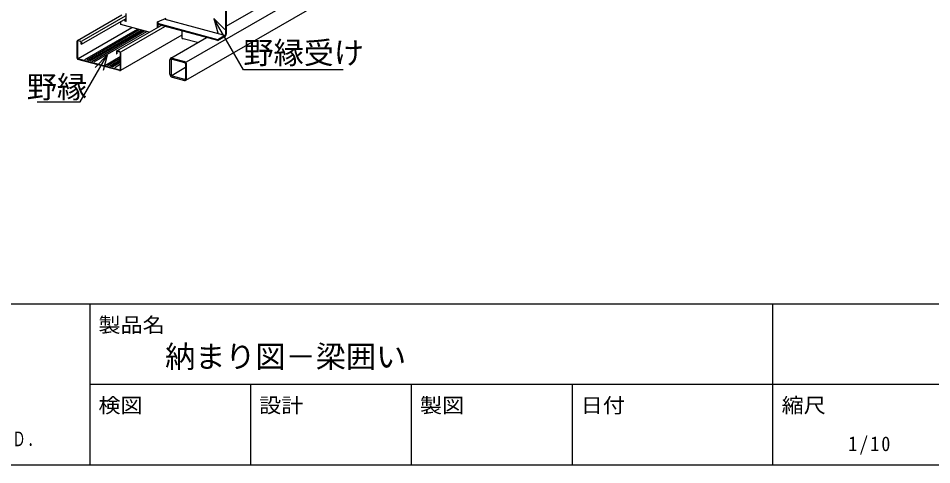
# Model space of a CAD drawing. Units: millimetres, scale not verified. Extents: x -1375 to 1375, y -973 to 950.
# Drawn here: x -6 to 903, y -950 to -505 of the extents above; entities that cross this region are included whole.
import ezdxf
from ezdxf.enums import TextEntityAlignment as Align

# ---------------------------------------------------------------- set-up
doc = ezdxf.new("R2010")
doc.units = ezdxf.units.MM
doc.header["$LTSCALE"] = 10
for name, color, linetype in [('1-1_中線', 7, 'Continuous'), ('1-2_太線１', 2, 'Continuous'), ('1-3_太線２', 3, 'Continuous'), ('1-4_細線', 4, 'Continuous'), ('1-6_文字', 4, 'Continuous'), ('1-A_中線', 7, 'Continuous'), ('F-3_太線２', 7, 'Continuous'), ('F-5_固定文字', 7, 'Continuous'), ('F-6_文字', 4, 'Continuous')]:
    doc.layers.add(name, color=color, linetype=linetype)
doc.styles.add('ＭＳ ゴシック', font='')
doc.styles.get('ＭＳ ゴシック').set_extended_font_data('MS Gothic')

msp = doc.modelspace()

# ---------------------------------------------------------------- linework, layer by layer
at = {"layer": '1-1_中線'}
for p, q in [((52.43, -527.32), (96.56, -501.85)), ((56.43, -531.2), (100.78, -505.59)), ((91.55, -537.8), (135.68, -512.33)), ((156.23, -517.84), (156.23, -524.6)), ((156.23, -522.15), (95.19, -557.39)), ((172.06, -529.55), (157.57, -525.67))]:
    msp.add_line(p, q, dxfattribs=at)
msp.add_ellipse((159.78, -524.39), major_axis=(3.56, 0.26), ratio=0.410193, start_param=3.111792, end_param=4.009706, dxfattribs=at)
at = {"layer": '1-2_太線１', "color": 7}
for p, q in [((160.18, -567.01), (780.04, -209.14)), ((200.42, -513.17), (654.08, -251.25)), ((145.37, -544.96), (180.9, -524.45))]:
    msp.add_line(p, q, dxfattribs=at)
at = {"layer": '1-2_太線１'}
for p, q in [((146.58, -544.82), (158.98, -548.15)), ((144.52, -560.87), (144.52, -546.67)), ((145.55, -546.95), (145.55, -561.15)), ((146.58, -546.02), (158.98, -549.35)), ((160, -550.67), (160, -565.17)), ((161.03, -565.3), (161.03, -551.1)), ((146.58, -562.62), (158.98, -565.95)), ((146.58, -563.82), (158.98, -567.15))]:
    msp.add_line(p, q, dxfattribs=at)
for centre, major_axis, start_param, end_param in [((146.58, -547.22), (-1.11, 2.32), 5.714031, 7.284827), ((146.58, -547.22), (-0.55, 1.16), 5.714031, 7.284827), ((158.98, -550.55), (-1.11, 2.32), 4.143234, 5.714031), ((158.98, -550.55), (-0.55, 1.16), 4.271875, 5.714031), ((146.58, -561.42), (-1.11, 2.32), 1.001642, 2.572438), ((146.58, -561.42), (-0.55, 1.16), 1.001642, 2.572438), ((158.98, -564.75), (-0.55, 1.16), 2.572438, 4.014593), ((158.98, -564.75), (-1.11, 2.32), 2.572438, 4.143234)]:
    msp.add_ellipse(centre, major_axis=major_axis, ratio=0.747517, start_param=start_param, end_param=end_param, dxfattribs=at)
at = {"layer": '1-3_太線２'}
for p, q in [((52.95, -527.27), (55.56, -527.97)), ((52.08, -545.03), (52.08, -528.03)), ((52.51, -528.15), (52.51, -545.15)), ((55.56, -528.47), (52.95, -527.77)), ((55.99, -531.08), (55.99, -529.08)), ((56.43, -531.2), (55.99, -531.08)), ((56.43, -529.2), (56.43, -531.2)), ((91.2, -538.52), (91.2, -540.52)), ((91.2, -540.52), (91.63, -540.63)), ((91.63, -538.63), (91.63, -540.63)), ((94.68, -538.45), (92.07, -537.75)), ((94.68, -538.95), (92.07, -538.25)), ((95.11, -539.56), (95.11, -556.56)), ((95.55, -556.68), (95.55, -539.68)), ((94.68, -556.95), (52.95, -545.77)), ((94.55, -557.41), (52.95, -546.27))]:
    msp.add_line(p, q, dxfattribs=at)
for centre, major_axis, start_param, end_param in [((52.95, -528.27), (-0.485, 0.96), 5.691408, 7.262205), ((52.95, -528.27), (0.242, -0.48), 2.549816, 4.120612), ((55.56, -528.97), (-0.485, 0.96), 4.120612, 5.691408), ((55.56, -528.97), (0.242, -0.48), 0.97902, 2.549816), ((52.95, -545.27), (-0.485, 0.96), 0.97902, 2.549816), ((52.95, -545.27), (0.242, -0.48), 4.120612, 5.691408), ((92.07, -538.75), (-0.485, 0.96), 5.691408, 7.262205), ((92.07, -538.75), (0.242, -0.48), 2.549816, 4.120612), ((94.68, -539.45), (-0.485, 0.96), 4.120612, 5.691408), ((94.68, -539.45), (0.242, -0.48), 0.97902, 2.549816), ((94.68, -556.45), (0.242, -0.48), 5.691408, 7.262205), ((94.68, -556.45), (-0.485, 0.96), 2.549816, 4.120612)]:
    msp.add_ellipse(centre, major_axis=major_axis, ratio=0.751651, start_param=start_param, end_param=end_param, dxfattribs=at)
at = {"layer": '1-4_細線'}
for p, q in [((161.03, -548.7), (779.68, -191.52)), ((57.06, -527.83), (100.32, -502.86)), ((53.15, -545.28), (106.49, -514.49)), ((59.9, -546.26), (112.26, -516.03)), ((61.64, -546.73), (114, -516.5)), ((63.59, -547.25), (115.96, -517.02)), ((65.12, -547.66), (117.48, -517.43)), ((66.85, -548.13), (119.22, -517.9)), ((96.18, -538.32), (139.44, -513.34)), ((69.03, -548.71), (121.39, -518.48)), ((80.51, -551.79), (95.11, -543.36)), ((82.25, -552.25), (95.11, -544.83)), ((84.2, -552.78), (95.11, -546.48)), ((85.72, -553.18), (95.11, -547.76)), ((87.46, -553.65), (95.11, -549.23)), ((89.64, -554.23), (95.11, -551.07)), ((146.59, -561.75), (160, -554.01))]:
    msp.add_line(p, q, dxfattribs=at)
at = {"layer": '1-6_文字'}
for p, q in [((188.29, -505.4), (192.16, -519.85)), ((55.26, -588.56), (82.17, -541.94)), ((82.17, -541.94), (70, -554.11)), ((82.17, -541.94), (78.08, -557.23)), ((12.49, -588.56), (55.26, -588.56))]:
    msp.add_line(p, q, dxfattribs=at)
msp.add_lwpolyline([(316.9, -556.44), (217.76, -556.44), (188.29, -505.4), (199.22, -516.33)], dxfattribs=at)
at = {"layer": '1-A_中線'}
for p, q in [((199.84, -486.69), (199.84, -521.29)), ((200.42, -486.35), (200.42, -520.95)), ((192.11, -526.6), (132.5, -510.63)), ((192.11, -527.45), (132.5, -511.48)), ((199.25, -522.48), (192.11, -526.6)), ((192.11, -527.45), (199.25, -523.33)), ((192.11, -526.6), (192.11, -527.45))]:
    msp.add_line(p, q, dxfattribs=at)
at = {"layer": '1-A_中線', "color": 3}
for p, q in [((95.66, -511.58), (95.66, -508.55)), ((98.82, -506.72), (99.82, -508.2)), ((99.82, -508.2), (100.23, -507.96)), ((100.78, -508.46), (99.82, -508.2)), ((100.78, -508.46), (100.78, -500.46)), ((132.08, -508.84), (140.77, -505.17)), ((132.08, -514.41), (132.08, -508.84)), ((132.5, -508.67), (132.5, -514.17)), ((123.88, -519.14), (95.66, -511.58))]:
    msp.add_line(p, q, dxfattribs=at)
at = {"layer": '1-A_中線', "color": 4}
msp.add_line((197.9, -521.98), (138.61, -506.09), dxfattribs=at)
at = {"layer": '1-A_中線', "color": 3}
msp.add_lwpolyline([(99.24, -506.48), (100.23, -507.96), (100.78, -508.11)], dxfattribs=at)
at = {"layer": '1-A_中線'}
for major_axis in [(-0.64, -1.8), (-0.32, -0.898)]:
    msp.add_ellipse((199.25, -521.63), major_axis=major_axis, ratio=0.550454, start_param=0.573971, end_param=2.144768, dxfattribs=at)
at = {"layer": 'F-3_太線２', "color": 3}
for p, q in [((-1375.33, -789.5), (1374.67, -789.5)), ((64.67, -789.5), (64.67, -949.5)), ((-1375.33, -949.5), (1374.67, -949.5))]:
    msp.add_line(p, q, dxfattribs=at)
at = {"layer": 'F-3_太線２'}
for p, q in [((744.67, -949.5), (744.67, -789.5)), ((64.67, -869.5), (1374.67, -869.5)), ((224.67, -869.5), (224.67, -949.5)), ((384.67, -869.5), (384.67, -949.5)), ((544.67, -869.5), (544.67, -949.5))]:
    msp.add_line(p, q, dxfattribs=at)

# ---------------------------------------------------------------- texts
at = {"layer": '1-6_文字', "style": 'ＭＳ ゴシック'}
for s, p in [('野縁受け', (217.62, -557.23)), ('野縁', (1.99, -591.25))]:
    msp.add_text(s, height=21.99, dxfattribs=at).set_placement(p, align=Align.BOTTOM_LEFT)
at = {"layer": 'F-5_固定文字', "color": 4, "style": 'ＭＳ ゴシック', "width": 1.1}
for s, p in [('製品名', (73.3, -822.17)), ('検図', (73.3, -902.17)), ('設計', (233.3, -902.17)), ('製図', (393.3, -902.17)), ('日付', (553.3, -902.17)), ('縮尺', (753.3, -902.17))]:
    msp.add_text(s, height=14.66, dxfattribs=at).set_placement(p, align=Align.BOTTOM_LEFT)
at = {"layer": 'F-5_固定文字', "color": 4, "insert": (-535.33, -933.28), "char_height": 14.66, "attachment_point": 7, "style": 'ＭＳ ゴシック'}
msp.add_mtext('\\T1.15;\\W0.65;ＫＩＲＩＩ\u3000ＣＯＮＳＴＲＵＣＴＩＯＮ\u3000ＭＡＴＥＲＩＡＬＳ\u3000ＣＯ．，ＬＴＤ．', dxfattribs=at)
at = {"layer": 'F-6_文字', "style": 'ＭＳ ゴシック'}
msp.add_text('納まり図－梁囲い', height=21.99, dxfattribs=at).set_placement((139.67, -859.5), align=Align.BOTTOM_LEFT)
at = {"layer": 'F-6_文字', "insert": (819.67, -939.5), "char_height": 14.66, "attachment_point": 7, "style": 'ＭＳ ゴシック'}
msp.add_mtext('\\T1.22;\\W0.9;1/10', dxfattribs=at)

doc.saveas('drawing.dxf')
